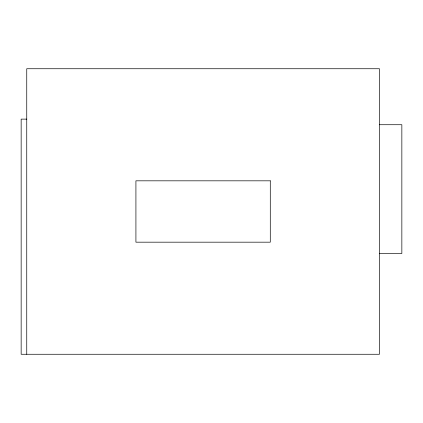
<?xml version="1.0" encoding="UTF-8"?>
<svg xmlns="http://www.w3.org/2000/svg" width="423" height="423" viewBox="0 0 423 423"><rect width="100%" height="100%" fill="white"/><g stroke="black" fill="none" stroke-linecap="round" stroke-linejoin="round"><path stroke-width="0.63" d="M26.749 119.122L21.15 119.122L21.15 354.263L379.457 354.263L379.457 68.738L26.749 68.738L26.749 354.263M379.457 124.722L401.85 124.722L401.85 253.488L379.457 253.488M270.286 180.822L135.92 180.822L135.92 242.178L270.286 242.178L270.286 180.822"/></g></svg>
